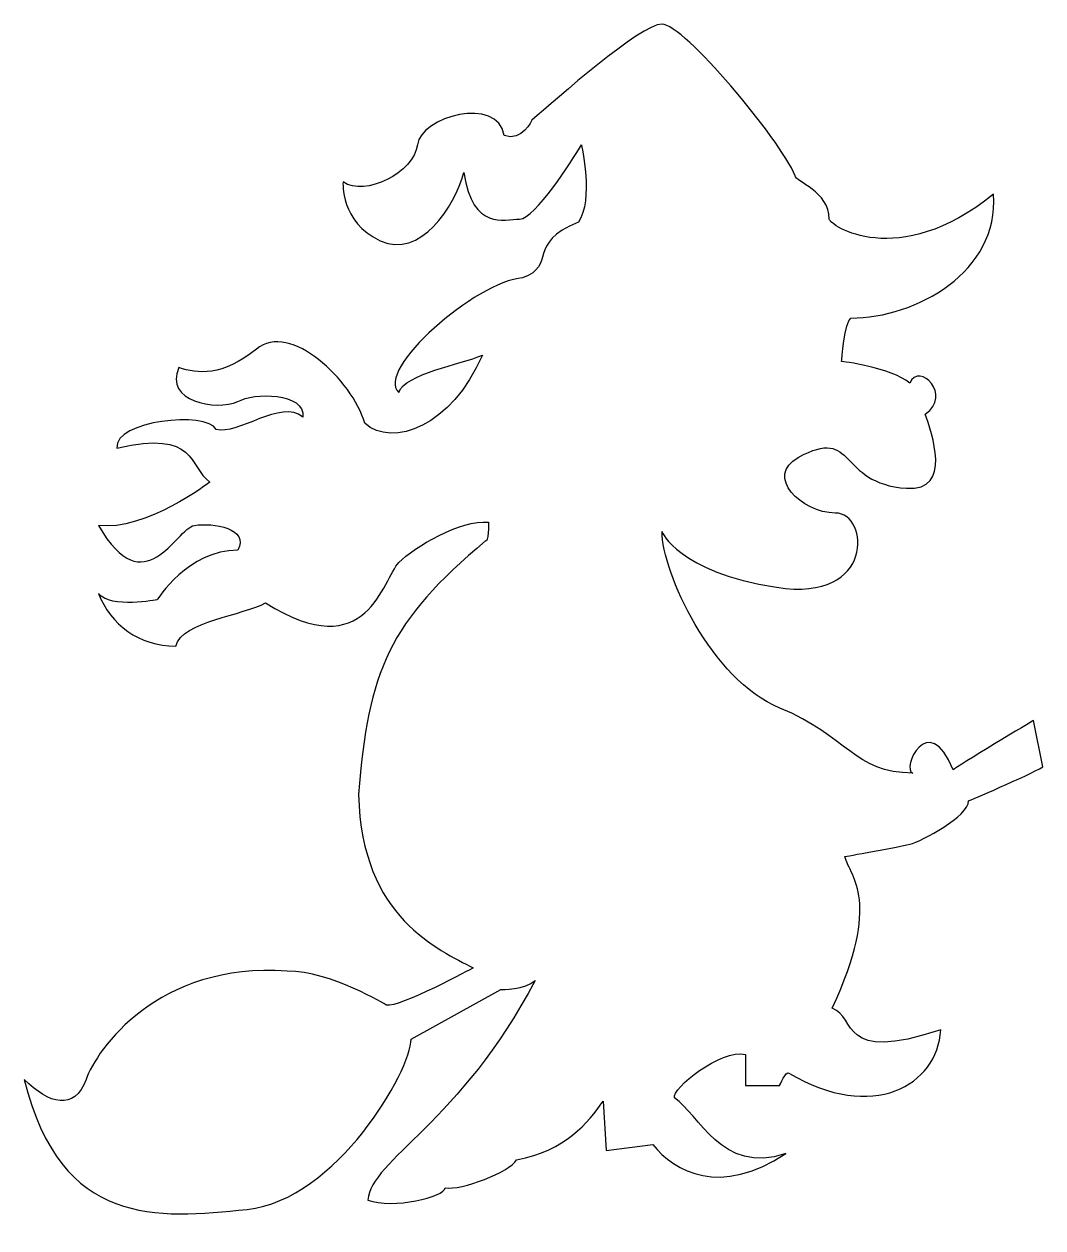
# Model space of a CAD drawing. Header units: centimetres. Extents: x -8.1 to 8.1, y -9.7 to 9.5.
import ezdxf

# ---------------------------------------------------------------- set-up
doc = ezdxf.new("R2010")
doc.units = ezdxf.units.CM
doc.header["$MEASUREMENT"] = 0
doc.layers.add('Camada 1', color=7, linetype='Continuous')

msp = doc.modelspace()

# ---------------------------------------------------------------- linework, layer by layer
at = {"layer": 'Camada 1'}
msp.add_open_spline([(4.94547, -3.77788), (5.0439, -4.12234), (5.53597, -4.4668), (4.74865, -6.18911), (4.74865, -6.18911), (5.14232, -6.33675), (4.84708, -7.07488), (6.47096, -6.5336), (6.47096, -6.5336), (6.42175, -7.41937), (5.38836, -8.00987), (4.05973, -7.22252), (4.05973, -7.22252), (4.01052, -7.17331), (3.91209, -7.41934), (3.91209, -7.41934), (3.91209, -7.41934), (3.91209, -7.41934), (3.3708, -7.41934), (3.3708, -7.41934), (3.3708, -7.41934), (3.3708, -7.41934), (3.3708, -6.92724), (3.3708, -6.92724), (3.3708, -6.92724), (2.97713, -6.82881), (2.18978, -7.46852), (2.23899, -7.61616), (2.23899, -7.61616), (2.63266, -7.8622), (2.97712, -8.84637), (4.01051, -8.50191), (4.01051, -8.50191), (2.96861, -9.18829), (2.23899, -8.79716), (1.89453, -8.3543), (1.89453, -8.3543), (1.89453, -8.3543), (1.15642, -8.45273), (1.15642, -8.45273), (1.15642, -8.45273), (1.15642, -8.45273), (1.10721, -7.66538), (1.10721, -7.66538), (1.10721, -7.66538), (0.86117, -8.00987), (0.51671, -8.45273), (-0.27063, -8.60034), (-0.27063, -8.60034), (-0.36906, -8.79716), (-1.1564, -9.09244), (-1.40244, -9.04323), (-1.40244, -9.04323), (-1.40244, -9.19084), (-2.239, -9.38769), (-2.63267, -9.24005), (-2.63267, -9.24005), (-2.58346, -8.60031), (-1.1564, -8.00984), (0.02459, -5.74623), (0.02459, -5.74623), (-0.12302, -5.89384), (-0.51669, -5.89384), (-0.51669, -5.89384), (-0.51669, -5.89384), (-0.51669, -5.89384), (-1.94375, -6.68119), (-1.94375, -6.68119), (-1.94375, -6.68119), (-1.94375, -7.17329), (-3.12477, -9.24005), (-4.5518, -9.38767), (-4.5518, -9.38767), (-5.97886, -9.53529), (-7.50434, -9.6829), (-8.09483, -7.32092), (-8.09483, -7.32092), (-7.70118, -7.71459), (-7.29293, -7.82963), (-7.11066, -7.32092), (-7.11066, -7.32092), (-6.94384, -6.85536), (-5.97885, -5.45098), (-3.91209, -5.59859), (-3.91209, -5.59859), (-3.22317, -5.59859), (-2.3374, -6.1399), (-2.3374, -6.1399), (-2.3374, -6.1399), (-2.14058, -6.18909), (-0.95956, -5.5494), (-0.95956, -5.5494), (-0.95956, -5.5494), (-1.50084, -5.25415), (-2.73108, -4.76205), (-2.78029, -2.79371), (-2.78029, -2.79371), (-2.63265, -0.82534), (-2.28819, -0.03805), (-0.76274, 1.2414), (-0.76274, 1.2414), (-0.71353, 1.19219), (-0.71353, 1.53665), (-0.71353, 1.53665), (-0.71353, 1.53665), (-1.15642, 1.58586), (-1.89455, 1.14298), (-2.14059, 0.89694), (-2.14059, 0.89694), (-2.38663, 0.6509), (-2.63269, -0.77615), (-4.25657, 0.25723), (-4.25657, 0.25723), (-4.60103, 0.06041), (-5.5852, -0.03805), (-5.68363, -0.43169), (-5.68363, -0.43169), (-6.27413, -0.43169), (-6.71701, -0.08723), (-6.91386, 0.40484), (-6.91386, 0.40484), (-6.71704, 0.1588), (-5.9789, 0.30641), (-5.9789, 0.30641), (-5.9789, 0.30641), (-5.9789, 0.30641), (-5.4868, 1.09376), (-4.69948, 1.09376), (-4.69948, 1.09376), (-4.50266, 1.43822), (-5.09315, 1.53665), (-5.3884, 1.48743), (-5.3884, 1.48743), (-5.68365, 1.43821), (-6.17575, 0.20801), (-6.91388, 1.48743), (-6.91388, 1.48743), (-6.17575, 1.389), (-5.14236, 2.17635), (-5.14236, 2.17635), (-5.14236, 2.17635), (-5.48682, 2.42239), (-5.33918, 3.01291), (-6.61863, 2.71763), (-6.61863, 2.71763), (-6.66784, 3.16052), (-5.19157, 3.30813), (-5.04394, 3.01288), (-5.04394, 3.01288), (-4.69948, 2.91445), (-4.01056, 3.50498), (-3.6661, 3.2097), (-3.6661, 3.2097), (-3.61689, 3.60337), (-4.45342, 3.60337), (-4.69948, 3.45574), (-4.69948, 3.45574), (-5.04394, 3.3081), (-5.8805, 3.45574), (-5.63444, 3.99702), (-5.63444, 3.99702), (-5.33919, 3.89859), (-4.94552, 3.84938), (-4.40421, 4.29227), (-4.40421, 4.29227), (-3.86293, 4.73516), (-2.87875, 3.80017), (-2.6819, 3.11125), (-2.6819, 3.11125), (-2.23901, 2.71758), (-1.30406, 3.06204), (-0.81196, 4.19385), (-0.81196, 4.19385), (-1.15642, 4.04621), (-2.04219, 3.8986), (-2.14059, 3.60335), (-2.14059, 3.60335), (-2.53426, 3.94781), (-0.91036, 5.37487), (-0.17225, 5.42408), (-0.17225, 5.42408), (0.36906, 5.6209), (-0.12304, 5.96536), (0.71352, 6.30983), (0.71352, 6.30983), (0.95958, 6.65429), (0.76273, 7.54006), (0.76273, 7.54006), (0.76273, 7.54006), (0.61509, 7.29402), (0.0246, 6.35904), (-0.22144, 6.35904), (-0.22144, 6.35904), (-0.46748, 6.35904), (-0.95957, 6.16222), (-1.10721, 7.09717), (-1.10721, 7.09717), (-1.25485, 6.55589), (-1.79613, 5.71933), (-2.43584, 6.01457), (-2.43584, 6.01457), (-3.07555, 6.30981), (-3.02634, 6.94953), (-3.02634, 6.94953), (-3.02634, 6.94953), (-2.68188, 6.70349), (-1.89453, 7.09717), (-1.84532, 7.54003), (-1.84532, 7.54003), (-1.79611, 7.98289), (-0.5659, 8.32738), (-0.46748, 7.68767), (-0.46748, 7.68767), (-0.17779, 7.58049), (-0.02459, 7.93371), (-0.02459, 7.93371), (-0.02459, 7.93371), (0.35852, 8.25989), (1.69769, 9.45928), (2.04215, 9.45928), (2.04215, 9.45928), (2.38664, 9.45928), (3.91209, 7.63855), (4.15816, 7.04805), (4.15816, 7.04805), (4.15816, 6.94962), (4.69944, 6.80201), (4.69944, 6.35913), (4.69944, 6.35913), (4.69944, 6.2607), (5.78204, 5.5226), (7.30749, 6.7528), (7.30749, 6.7528), (7.40592, 5.52259), (6.07728, 4.78446), (5.0439, 4.78446), (5.0439, 4.78446), (4.94547, 4.73525), (4.89626, 4.09554), (4.89626, 4.09554), (4.89626, 4.09554), (4.89626, 4.09554), (5.68361, 3.99711), (5.97886, 3.75108), (5.97886, 3.75108), (6.12647, 4.09554), (6.66778, 3.55426), (6.2249, 3.25898), (6.2249, 3.25898), (6.32333, 2.96373), (6.66779, 2.02875), (5.92968, 2.07796), (5.92968, 2.07796), (4.8219, 2.15178), (5.13503, 3.07597), (4.20735, 2.57006), (4.20735, 2.57006), (3.66607, 2.27481), (4.25656, 1.68431), (4.79785, 1.68431), (4.79785, 1.68431), (5.33916, 1.68431), (5.43759, 0.25725), (3.86289, 0.50329), (3.86289, 0.50329), (2.28819, 0.74933), (2.04216, 1.38906), (2.04216, 1.38906), (2.04216, 1.38906), (2.04216, 0.74935), (2.82951, -0.97295), (3.9121, -1.41584), (3.9121, -1.41584), (4.9947, -1.85873), (5.09312, -2.44925), (6.02808, -2.44925), (6.02808, -2.44925), (5.83126, -2.40004), (6.27414, -1.41584), (6.66782, -2.40004), (6.66782, -2.40004), (6.71701, -2.35085), (7.94724, -1.61269), (7.94724, -1.61269), (7.94724, -1.61269), (7.94724, -1.61269), (8.09485, -2.35082), (8.09485, -2.35082), (8.09485, -2.35082), (7.84881, -2.49843), (6.91383, -2.8921), (6.91383, -2.8921), (6.91383, -2.8921), (6.91383, -3.13816), (6.17572, -3.53184), (5.97887, -3.58102), (5.97887, -3.58102), (5.78201, -3.63027), (4.94547, -3.77788), (4.94547, -3.77788)], degree=3, knots=[0, 0, 0, 0, 0.01315789, 0.01315789, 0.01315789, 0.01315789, 0.02631579, 0.02631579, 0.02631579, 0.02631579, 0.03947368, 0.03947368, 0.03947368, 0.03947368, 0.05263158, 0.05263158, 0.05263158, 0.05263158, 0.06578947, 0.06578947, 0.06578947, 0.06578947, 0.07894737, 0.07894737, 0.07894737, 0.07894737, 0.09210526, 0.09210526, 0.09210526, 0.09210526, 0.10526316, 0.10526316, 0.10526316, 0.10526316, 0.11842105, 0.11842105, 0.11842105, 0.11842105, 0.13157895, 0.13157895, 0.13157895, 0.13157895, 0.14473684, 0.14473684, 0.14473684, 0.14473684, 0.15789474, 0.15789474, 0.15789474, 0.15789474, 0.17105263, 0.17105263, 0.17105263, 0.17105263, 0.18421053, 0.18421053, 0.18421053, 0.18421053, 0.19736842, 0.19736842, 0.19736842, 0.19736842, 0.21052632, 0.21052632, 0.21052632, 0.21052632, 0.22368421, 0.22368421, 0.22368421, 0.22368421, 0.23684211, 0.23684211, 0.23684211, 0.23684211, 0.25, 0.25, 0.25, 0.25, 0.26315789, 0.26315789, 0.26315789, 0.26315789, 0.27631579, 0.27631579, 0.27631579, 0.27631579, 0.28947368, 0.28947368, 0.28947368, 0.28947368, 0.30263158, 0.30263158, 0.30263158, 0.30263158, 0.31578947, 0.31578947, 0.31578947, 0.31578947, 0.32894737, 0.32894737, 0.32894737, 0.32894737, 0.34210526, 0.34210526, 0.34210526, 0.34210526, 0.35526316, 0.35526316, 0.35526316, 0.35526316, 0.36842105, 0.36842105, 0.36842105, 0.36842105, 0.38157895, 0.38157895, 0.38157895, 0.38157895, 0.39473684, 0.39473684, 0.39473684, 0.39473684, 0.40789474, 0.40789474, 0.40789474, 0.40789474, 0.42105263, 0.42105263, 0.42105263, 0.42105263, 0.43421053, 0.43421053, 0.43421053, 0.43421053, 0.44736842, 0.44736842, 0.44736842, 0.44736842, 0.46052632, 0.46052632, 0.46052632, 0.46052632, 0.47368421, 0.47368421, 0.47368421, 0.47368421, 0.48684211, 0.48684211, 0.48684211, 0.48684211, 0.5, 0.5, 0.5, 0.5, 0.51315789, 0.51315789, 0.51315789, 0.51315789, 0.52631579, 0.52631579, 0.52631579, 0.52631579, 0.53947368, 0.53947368, 0.53947368, 0.53947368, 0.55263158, 0.55263158, 0.55263158, 0.55263158, 0.56578947, 0.56578947, 0.56578947, 0.56578947, 0.57894737, 0.57894737, 0.57894737, 0.57894737, 0.59210526, 0.59210526, 0.59210526, 0.59210526, 0.60526316, 0.60526316, 0.60526316, 0.60526316, 0.61842105, 0.61842105, 0.61842105, 0.61842105, 0.63157895, 0.63157895, 0.63157895, 0.63157895, 0.64473684, 0.64473684, 0.64473684, 0.64473684, 0.65789474, 0.65789474, 0.65789474, 0.65789474, 0.67105263, 0.67105263, 0.67105263, 0.67105263, 0.68421053, 0.68421053, 0.68421053, 0.68421053, 0.69736842, 0.69736842, 0.69736842, 0.69736842, 0.71052632, 0.71052632, 0.71052632, 0.71052632, 0.72368421, 0.72368421, 0.72368421, 0.72368421, 0.73684211, 0.73684211, 0.73684211, 0.73684211, 0.75, 0.75, 0.75, 0.75, 0.76315789, 0.76315789, 0.76315789, 0.76315789, 0.77631579, 0.77631579, 0.77631579, 0.77631579, 0.78947368, 0.78947368, 0.78947368, 0.78947368, 0.80263158, 0.80263158, 0.80263158, 0.80263158, 0.81578947, 0.81578947, 0.81578947, 0.81578947, 0.82894737, 0.82894737, 0.82894737, 0.82894737, 0.84210526, 0.84210526, 0.84210526, 0.84210526, 0.85526316, 0.85526316, 0.85526316, 0.85526316, 0.86842105, 0.86842105, 0.86842105, 0.86842105, 0.88157895, 0.88157895, 0.88157895, 0.88157895, 0.89473684, 0.89473684, 0.89473684, 0.89473684, 0.90789474, 0.90789474, 0.90789474, 0.90789474, 0.92105263, 0.92105263, 0.92105263, 0.92105263, 0.93421053, 0.93421053, 0.93421053, 0.93421053, 0.94736842, 0.94736842, 0.94736842, 0.94736842, 0.96052632, 0.96052632, 0.96052632, 0.96052632, 0.97368421, 0.97368421, 0.97368421, 0.97368421, 1, 1, 1, 1], dxfattribs=at)

doc.saveas('drawing.dxf')
